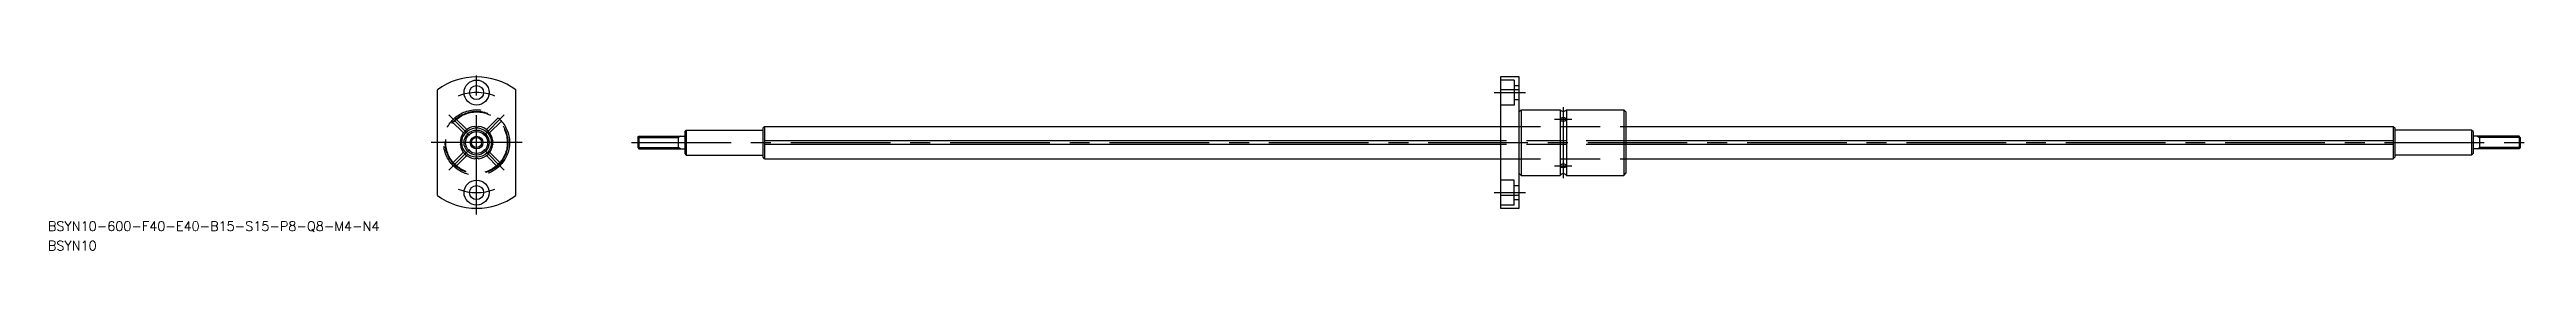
# Model space of a CAD drawing. Extents: x -136 to 653, y -34 to 23.
import ezdxf

# ---------------------------------------------------------------- set-up
doc = ezdxf.new("R2010")
doc.units = 0
doc.linetypes.add('CENTER', pattern=[50.8, 31.75, -6.35, 6.35, -6.35])
doc.linetypes.add('DASHED', pattern=[19.05, 12.7, -6.35])
doc.layers.get('0').update_dxf_attribs({"linetype": 'CONTINUOUS'})
doc.layers.add('CENTER', color=1, linetype='CENTER')
doc.styles.get("Standard").update_dxf_attribs({"font": 'txt.shx', "height": 3, "bigfont": 'bigfont.shx'})

# ---------------------------------------------------------------- blocks, each defined once
blk = doc.blocks.new('*U2')
at = {"color": 7, "linetype": 'CONTINUOUS'}
blk.add_text('BSYN10-600-F40-E40-B15-S15-P8-Q8-M4-N4', height=3, dxfattribs=at).set_placement((-136.62, -28.24))
blk = doc.blocks.new('*U3')
at = {"color": 7, "linetype": 'CONTINUOUS'}
blk.add_text('BSYN10', height=3, dxfattribs=at).set_placement((-136.62, -34.46))

msp = doc.modelspace()

# ---------------------------------------------------------------- linework, layer by layer
at = {"color": 7, "linetype": 'CONTINUOUS'}
for p, q in [((-12.5, -16.87), (-12.5, 16.87)), ((12.5, -16.87), (12.5, 16.87)), ((326.35, 21), (326.35, -21)), ((332.35, 21), (326.35, 21)), ((332.35, 16.87), (326.35, 16.87)), ((332.35, -21), (332.35, 21)), ((332.35, 9.9), (332.95, 10.5)), ((332.95, 10.5), (332.95, -10.5)), ((332.95, 10.5), (345.35, 10.5)), ((345.35, 10.5), (345.35, -10.5)), ((347.35, 10.5), (347.35, -10.5)), ((347.35, 10.5), (365.65, 10.5)), ((365.65, 10.5), (365.65, -10.5)), ((365.65, 10.5), (366.35, 9.8)), ((366.35, 9.8), (366.35, -9.8)), ((51.35, 1.62), (51.73, 2)), ((51.35, 1.62), (51.35, -1.62)), ((51.73, 2), (66.35, 2)), ((51.73, 2), (51.73, -2)), ((64.35, -2), (64.35, 2)), ((66.35, 3.5), (66.85, 4)), ((66.35, 3.5), (66.35, -3.5)), ((66.85, 4), (66.85, -4)), ((66.85, 4), (91.35, 4)), ((91.82, 5.16), (91.35, 4.7)), ((91.35, -4.7), (91.35, 4.7)), ((91.82, 5.16), (326.35, 5.16)), ((91.85, -5.16), (91.85, 5.16)), ((326.35, 0.6), (91.85, 0.6)), ((366.35, 5.16), (610.89, 5.16)), ((610.85, 0.6), (366.35, 0.6)), ((610.85, 5.16), (610.85, -5.16)), ((610.89, 5.16), (611.35, 4.7)), ((611.35, 4.7), (611.35, -4.7)), ((635.85, 4), (611.35, 4)), ((635.85, 4), (635.85, -4)), ((636.35, 3.5), (635.85, 4)), ((636.35, 3.5), (636.35, -3.5)), ((650.98, 2), (636.35, 2)), ((638.35, 2), (638.35, -2)), ((650.98, 2), (650.98, -2)), ((651.35, 1.62), (650.98, 2)), ((651.35, 1.62), (651.35, -1.62)), ((51.35, -1.62), (51.73, -2)), ((51.73, -2), (66.35, -2)), ((66.35, -3.5), (66.85, -4)), ((66.85, -4), (91.35, -4)), ((91.82, -5.16), (91.35, -4.7)), ((91.82, -5.16), (326.35, -5.16)), ((326.35, -0.6), (91.85, -0.6)), ((610.85, -0.6), (366.35, -0.6)), ((366.35, -5.16), (610.89, -5.16)), ((610.89, -5.16), (611.35, -4.7)), ((635.85, -4), (611.35, -4)), ((636.35, -3.5), (635.85, -4)), ((650.98, -2), (636.35, -2)), ((651.35, -1.62), (650.98, -2)), ((332.95, -10.5), (332.35, -9.9)), ((332.95, -10.5), (345.35, -10.5)), ((347.35, -10.5), (365.65, -10.5)), ((365.65, -10.5), (366.35, -9.8)), ((332.35, -16.87), (326.35, -16.87)), ((326.35, -21), (332.35, -21))]:
    msp.add_line(p, q, dxfattribs=at)
at = {"color": 3, "linetype": 'DASHED'}
for p, q in [((330.75, 20), (326.35, 20)), ((330.75, 20), (330.75, 12)), ((330.75, 18.25), (332.35, 18.25)), ((-3.11, 4.17), (-6.88, 7.94)), ((3.11, 4.17), (6.88, 7.94)), ((330.75, 12), (326.35, 12)), ((330.75, 13.75), (332.35, 13.75)), ((-4.17, 3.11), (-7.94, 6.88)), ((4.17, 3.11), (7.94, 6.88)), ((326.35, 5.16), (366.35, 5.16)), ((366.35, 0.6), (326.35, 0.6)), ((-4.17, -3.11), (-7.94, -6.88)), ((-3.11, -4.17), (-6.88, -7.94)), ((3.11, -4.17), (6.88, -7.94)), ((4.17, -3.11), (7.94, -6.88)), ((366.35, -0.6), (326.35, -0.6)), ((326.35, -5.16), (366.35, -5.16)), ((330.75, -12), (326.35, -12)), ((330.75, -20), (330.75, -12)), ((330.75, -13.75), (332.35, -13.75)), ((330.75, -20), (326.35, -20)), ((330.75, -18.25), (332.35, -18.25))]:
    msp.add_line(p, q, dxfattribs=at)
at = {"color": 3, "linetype": 'CONTINUOUS'}
for p, q in [((51.35, 1.62), (64.35, 1.62)), ((65.01, 2), (64.35, 1.62)), ((637.7, 2), (638.35, 1.62)), ((651.35, 1.62), (638.35, 1.62)), ((51.35, -1.62), (64.35, -1.62)), ((65.01, -2), (64.35, -1.62)), ((637.7, -2), (638.35, -1.62)), ((651.35, -1.62), (638.35, -1.62))]:
    msp.add_line(p, q, dxfattribs=at)
at = {"color": 7, "linetype": 'CONTINUOUS'}
for centre, radius in [((0, 16), 4), ((0, 16), 2.25), ((0, 0), 4.7), ((0, 0), 4), ((0, 0), 3.5), ((0, 0), 2), ((0, -16), 4), ((0, -16), 2.25)]:
    msp.add_circle(centre, radius, dxfattribs=at)
at = {"color": 3, "linetype": 'DASHED'}
for radius in [10.5, 10, 9.8]:
    msp.add_circle((0, 0), radius, dxfattribs=at)
at = {"color": 3, "linetype": 'CONTINUOUS'}
msp.add_circle((0, 0), 1.62, dxfattribs=at)
at = {"color": 7, "linetype": 'CONTINUOUS'}
for centre, radius, start, end in [((0, 0), 21, 53.47039, 126.52961), ((346.35, 11.25), 1.25, 216.8699, 323.1301), ((346.19, 6.72), 1.2, 99.53381, 124.43825), ((346.36, 5.95), 1.99, 90.01021, 100.40181), ((346.35, 5.95), 1.99, 79.59819, 89.98979), ((346.52, 6.72), 1.2, 55.56175, 80.46619), ((0, 0), 5.2, 96.67213, 173.32787), ((-6.19, 0), 1.19, 329.48856, 30.51144), ((0, 6.19), 1.19, 239.48856, 300.51144), ((0.02, 0), 5, 89.99999781560032, 90.00000077809985), ((0, 0), 5.2, 6.67213, 83.32787), ((6.19, 0), 1.19, 149.48856, 210.51144), ((345.74, 7.4), 0.385, 125.2386, 175.5974), ((345.74, 7.45), 0.385, 184.4026, 234.7614), ((346.32, 8.27), 1.39, 234.78846, 256.60758), ((346.39, 8.54), 1.67, 256.20526, 268.64906), ((346.32, 8.54), 1.67, 271.35094, 283.79474), ((346.39, 8.27), 1.39, 283.39242, 305.21154), ((346.97, 7.4), 0.385, 4.4026, 54.7614), ((346.97, 7.45), 0.385, 305.2386, 355.5974), ((0, 0), 5.2, 186.67213, 263.32787), ((0, -6.19), 1.19, 59.48856, 120.51144), ((0, 0), 5.2, 276.67213, 353.32787), ((345.74, -7.45), 0.385, 125.2386, 175.5974), ((345.74, -7.4), 0.385, 184.4026, 234.7614), ((346.32, -8.27), 1.39, 103.39242, 125.21154), ((346.19, -6.72), 1.2, 235.56175, 260.46619), ((346.39, -8.54), 1.67, 91.35094, 103.79474), ((346.32, -8.54), 1.67, 76.20526, 88.64906), ((346.39, -8.27), 1.39, 54.78846, 76.60758), ((346.52, -6.72), 1.2, 279.53381, 304.43825), ((346.97, -7.45), 0.385, 4.4026, 54.7614), ((346.97, -7.4), 0.385, 305.2386, 355.5974), ((346.35, -11.25), 1.25, 36.8699, 143.1301), ((346.36, -5.95), 1.99, 259.59819, 269.98979), ((346.35, -5.95), 1.99, 270.01021, 280.40181), ((0, 0), 21, 233.47039, 306.52961)]:
    msp.add_arc(centre, radius, start, end, dxfattribs=at)
at = {"layer": 'CENTER', "color": 1, "linetype": 'CENTER'}
for p, q in [((0, -23), (0, 23)), ((324.35, 16), (334.35, 16)), ((-2.26, 2.26), (-8.84, 8.84)), ((2.26, 2.26), (8.84, 8.84)), ((346.35, 11.34), (346.35, -11.39)), ((14.5, 0), (-14.5, 0)), ((49.35, 0), (653.35, 0)), ((349.1, 7.42), (343.6, 7.42)), ((-2.26, -2.26), (-8.84, -8.84)), ((2.26, -2.26), (8.84, -8.84)), ((343.61, -7.42), (349.1, -7.42)), ((324.35, -16), (334.35, -16))]:
    msp.add_line(p, q, dxfattribs=at)
for start, end in [(68.47652, 111.52348), (248.47652, 291.52348)]:
    msp.add_arc((0, 0), 16, start, end, dxfattribs=at)

# ---------------------------------------------------------------- block references
at = {"color": 7, "linetype": 'CONTINUOUS'}
for name in ['*U2', '*U3']:
    msp.add_blockref(name, (0, 0), dxfattribs=at)

doc.saveas('drawing.dxf')
